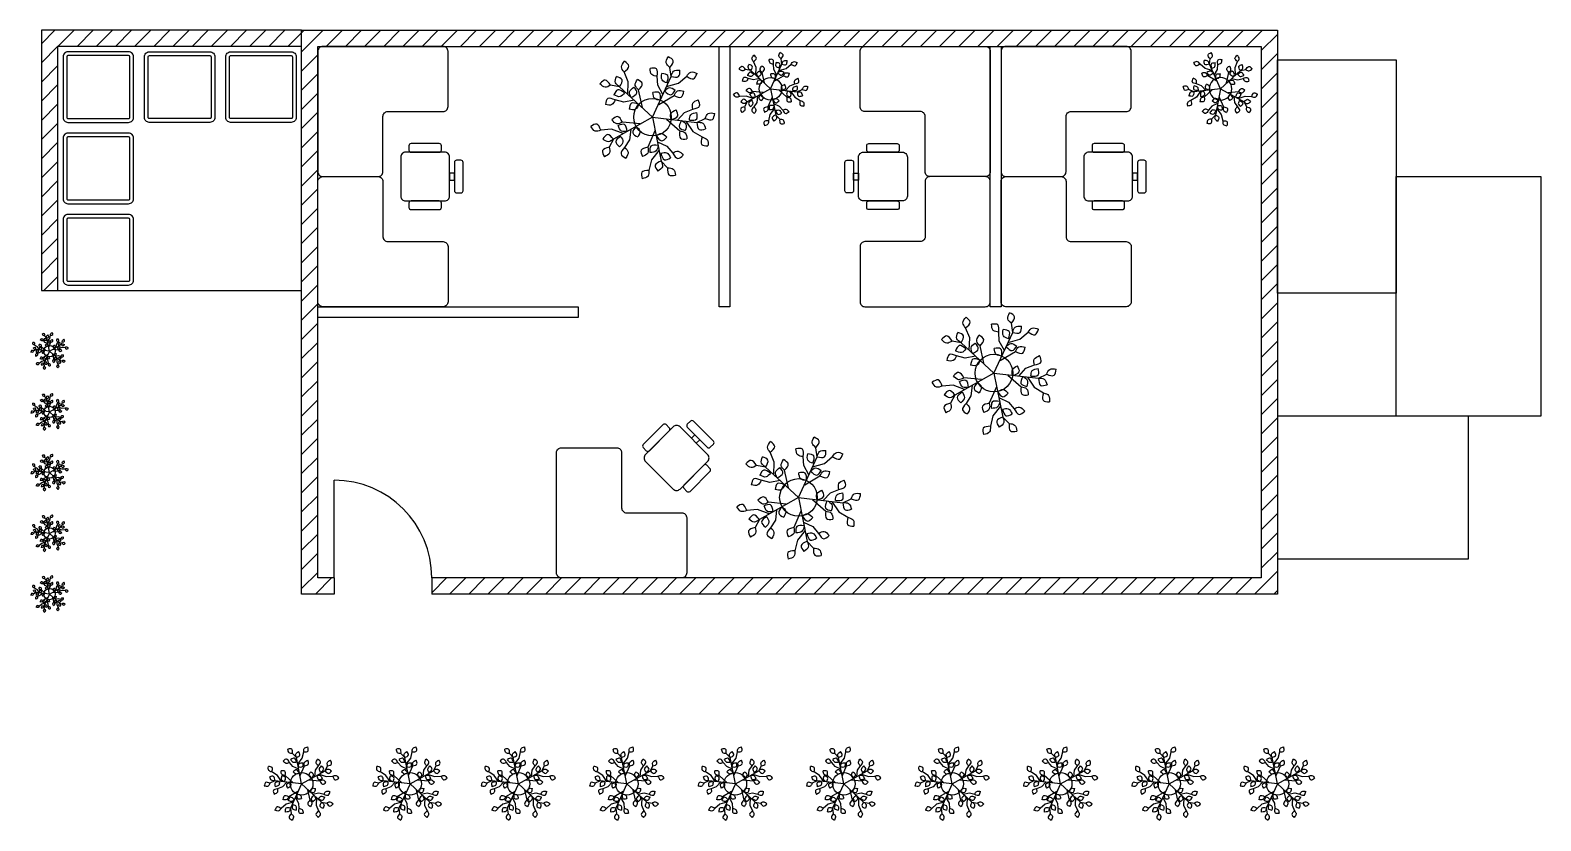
# Model space of a CAD drawing. Header units: millimetres. Extents: x 172 to 14103, y 358 to 7648.
import ezdxf

# ---------------------------------------------------------------- set-up
doc = ezdxf.new("R2010")
doc.units = ezdxf.units.MM
doc.header["$LTSCALE"] = 200
doc.header["$MEASUREMENT"] = 0
for name, color, linetype in [('Bins', 150, 'Continuous'), ('CHAIRS', 100, 'Continuous'), ('DESKS', 7, 'Continuous'), ('Hatching', 10, 'Continuous'), ('Landscaping', 92, 'Continuous'), ('PLANTS', 3, 'Continuous'), ('Walls', 42, 'Continuous')]:
    doc.layers.add(name, color=color, linetype=linetype)

# ---------------------------------------------------------------- blocks, each defined once
blk = doc.blocks.new('LEAF')
at = {"layer": 'PLANTS', "end_tangent": (0.962728, 0.27047)}
blk.add_spline([(0, 0), (-1.96, 1.89), (-3.91, 0.55)], degree=3, dxfattribs=at)
at = {"layer": 'PLANTS'}
blk.add_spline([(0, 0), (-1.96, -0.79), (-3.91, 0.55)], degree=3, dxfattribs=at)
blk = doc.blocks.new('PLANT')
at = {"layer": 'PLANTS'}
for p, q in [((6.9, 15.01), (6.44, 18.36)), ((-12.14, 11.21), (-15.47, 11.8)), ((0, 0), (-12.14, 11.21)), ((-8.94, 12.99), (-10.48, 16.67)), ((-9.12, 8.41), (-8.94, 12.99)), ((0, 0), (6.9, 15.01)), ((1.96, 11.78), (1.76, 15.09)), ((3.86, 8.39), (1.96, 11.78)), ((5.18, 11.27), (9.59, 12.51)), ((9.59, 12.51), (12.61, 15.12)), ((-10.6, 5.51), (-13.81, 6.34)), ((-6.79, 6.26), (-10.6, 5.51)), ((-3.71, 3.61), (-5.13, 10.02)), ((2.29, 4.64), (7.94, 7.98)), ((0, 0), (-14.41, -8.09)), ((0, 0), (16.41, -1.93)), ((0, 0), (3.24, -16.2)), ((9.17, -1.08), (11.81, 1.77)), ((11.81, 1.77), (14.9, 2.99)), ((-15.11, -4.49), (-19.09, -4.82)), ((-10.82, -6.07), (-15.11, -4.49)), ((-4.58, -2.41), (-11.11, -1.79)), ((-8.05, -4.52), (-8.51, -8.38)), ((0.88, -5.1), (-1.74, -11.12)), ((5.12, -0.74), (10.04, -5.09)), ((12.32, -1.45), (14.86, -5.25)), ((14.86, -5.25), (18.27, -7.32)), ((16.41, -1.93), (19.45, -0.45)), ((-14.41, -8.09), (-16, -11.07)), ((-8.51, -8.38), (-10.29, -11.17)), ((1.81, -9.05), (5.34, -10.69)), ((5.34, -10.69), (7.45, -13.24)), ((-0.4, -15.76), (-1.32, -19.64)), ((2.43, -12.17), (-0.4, -15.76)), ((3.24, -16.2), (5.58, -18.64))]:
    blk.add_line(p, q, dxfattribs=at)
blk.add_circle((0, 0), 6.94, dxfattribs=at)
for p, rotation in [((6.44, 18.36), 288), ((-10.48, 16.67), 275.0403243146722), ((1.76, 15.09), 320.7033619510831), ((5.3, 12.61), 306.4161162851195), ((6.9, 15.01), 222.9348524070542), ((12.61, 15.12), 203.0403243146722), ((-12.14, 11.21), 294.9348524070542), ((-7.87, 7.26), 263.5135545668045), ((-5.13, 10.02), 283.8275635624211), ((4.47, 9.73), 191.5135545668045), ((-13.81, 6.34), 32.70336195108312), ((-10.36, 8.94), 18.41611628511951), ((-5.1, 4.7), 35.17921043309246), ((2.9, 6.3), 323.1792104330925), ((7.94, 7.98), 211.8275635624211), ((14.9, 2.99), 248.7033619510831), ((-11.11, -1.79), 355.8275635624211), ((6.89, -0.81), 251.1792104330924), ((13.63, -1.14), 234.4161162851195), ((19.45, -0.45), 216), ((-19.09, -4.82), 347.0403243146721), ((-9.34, -5.24), 335.5135545668045), ((-6.05, -3.4), 107.1792104330925), ((10.04, -5.09), 139.8275635624211), ((10.64, -1.25), 119.5135545668045), ((16.41, -1.93), 150.9348524070542), ((-16, -11.07), 72), ((-14.41, -8.09), 6.934852407054164), ((-11.7, -7.09), 90.41611628511951), ((-10.29, -11.17), 104.7033619510831), ((-1.74, -11.12), 67.8275635624211), ((2.1, -10.5), 47.51355456680455), ((1.36, -6.8), 179.1792104330925), ((18.27, -7.32), 131.0403243146722), ((3.24, -16.2), 78.93485240705415), ((3.13, -13.32), 162.4161162851195), ((7.45, -13.24), 176.7033619510831), ((-1.32, -19.64), 59.0403243146722), ((5.58, -18.64), 144)]:
    blk.add_blockref('LEAF', p, dxfattribs=dict(at, rotation=rotation))
blk.add_blockref('LEAF', (-15.47, 11.8), dxfattribs=at)
blk = doc.blocks.new('Exec Chair')
for points in [[(150, 290), (150, 330, 0.4142136), (130, 350), (-130, 350, 0.4142136), (-150, 330), (-150, 290, 0.4142136), (-130, 270), (130, 270, 0.4142136)], [(-285, -150), (-245, -150, 0.4142136), (-225, -130), (-225, 130, 0.4142136), (-245, 150), (-285, 150, 0.4142136), (-305, 130), (-305, -130, 0.4142136)], [(-180, -225), (180, -225, 0.4142136), (225, -180), (225, 180, 0.4142136), (180, 225), (-180, 225, 0.4142136), (-225, 180), (-225, -180, 0.4142136)], [(245, -150), (285, -150, 0.4142136), (305, -130), (305, 130, 0.4142136), (285, 150), (245, 150, 0.4142136), (225, 130), (225, -130, 0.4142136)]]:
    blk.add_lwpolyline(points, format="xyb", close=True)
blk.add_lwpolyline([(-32.5, 225), (32.5, 225), (32.5, 270), (-32.5, 270)], close=True)
blk = doc.blocks.new('Exec Desk')
blk.add_lwpolyline([(-600, 555), (-90, 555, -0.414214), (-45, 510), (-45, 0, 0.414214), (0, -45), (510, -45, -0.414214), (555, -90), (555, -600, -0.414214), (510, -645), (-600, -645, -0.414214), (-645, -600), (-645, 510, -0.414214)], format="xyb", close=True)

msp = doc.modelspace()

# ---------------------------------------------------------------- hatches: boundary and pattern name
at = {"layer": 'Hatching'}
h = msp.add_hatch(dxfattribs=at)
h.set_pattern_fill('ANSI31', color=256, scale=1000)
h.paths.add_polyline_path([(2675, 7648), (275, 7648), (275, 5248), (425, 5248), (425, 7498), (2675, 7498)])
h = msp.add_hatch(dxfattribs=at)
h.set_pattern_fill('ANSI31', color=256, scale=1000)
h.paths.add_polyline_path([(11675, 7648), (2675, 7648), (2675, 2448), (2975, 2448), (2975, 2598), (2825, 2598), (2825, 7498), (3575, 7498), (11525, 7498), (11525, 6748), (11525, 2598), (3875, 2598), (3875, 2448), (11675, 2448)])

# ---------------------------------------------------------------- linework, layer by layer
at = {"layer": 'Bins'}
for points in [[(520, 6798), (1080, 6798, 0.414214), (1125, 6843), (1125, 7403, 0.414214), (1080, 7448), (520, 7448, 0.414214), (475, 7403), (475, 6843, 0.414214)], [(520, 6833), (1080, 6833, 0.414214), (1090, 6843), (1090, 7403, 0.414214), (1080, 7413), (520, 7413, 0.414214), (510, 7403), (510, 6843, 0.414214)], [(1830, 6798), (1270, 6798, -0.414214), (1225, 6843), (1225, 7403, -0.414214), (1270, 7448), (1830, 7448, -0.414214), (1875, 7403), (1875, 6843, -0.414214)], [(1830, 6833), (1270, 6833, -0.414214), (1260, 6843), (1260, 7403, -0.414214), (1270, 7413), (1830, 7413, -0.414214), (1840, 7403), (1840, 6843, -0.414214)], [(2580, 6798), (2020, 6798, -0.414214), (1975, 6843), (1975, 7403, -0.414214), (2020, 7448), (2580, 7448, -0.414214), (2625, 7403), (2625, 6843, -0.414214)], [(2580, 6833), (2020, 6833, -0.414214), (2010, 6843), (2010, 7403, -0.414214), (2020, 7413), (2580, 7413, -0.414214), (2590, 7403), (2590, 6843, -0.414214)], [(520, 6048), (1080, 6048, 0.414214), (1125, 6093), (1125, 6653, 0.414214), (1080, 6698), (520, 6698, 0.414214), (475, 6653), (475, 6093, 0.414214)], [(520, 6083), (1080, 6083, 0.414214), (1090, 6093), (1090, 6653, 0.414214), (1080, 6663), (520, 6663, 0.414214), (510, 6653), (510, 6093, 0.414214)], [(520, 5298), (1080, 5298, 0.414214), (1125, 5343), (1125, 5903, 0.414214), (1080, 5948), (520, 5948, 0.414214), (475, 5903), (475, 5343, 0.414214)], [(520, 5333), (1080, 5333, 0.414214), (1090, 5343), (1090, 5903, 0.414214), (1080, 5913), (520, 5913, 0.414214), (510, 5903), (510, 5343, 0.414214)]]:
    msp.add_lwpolyline(points, format="xyb", close=True, dxfattribs=at)
at = {"layer": 'Landscaping'}
for points in [[(11675, 7375), (12770, 7375), (12770, 5224), (11675, 5224)], [(12770, 6299), (14103, 6299), (14103, 4090), (12770, 4090)], [(13436, 4090), (11675, 4090), (11675, 2772), (13436, 2772)]]:
    msp.add_lwpolyline(points, close=True, dxfattribs=at)
at = {"layer": 'Walls'}
for p, q in [((2675, 7648), (275, 7648)), ((275, 7648), (275, 5248)), ((2675, 7648), (11675, 7648)), ((2675, 2448), (2675, 7648)), ((11675, 7648), (11675, 2448)), ((425, 7498), (425, 5248)), ((2675, 7498), (425, 7498)), ((2825, 7498), (11525, 7498)), ((2825, 2598), (2825, 7498)), ((11525, 7498), (11525, 2598)), ((275, 5248), (425, 5248)), ((425, 5248), (2675, 5248)), ((2975, 2598), (2975, 3498)), ((2975, 2598), (2825, 2598)), ((2975, 2598), (2975, 2448)), ((11525, 2598), (3875, 2598)), ((3875, 2598), (3875, 2448)), ((2975, 2448), (2675, 2448)), ((11675, 2448), (3875, 2448))]:
    msp.add_line(p, q, dxfattribs=at)
for points in [[(6625, 7498), (6625, 5098), (6525, 5098), (6525, 7498)], [(9125, 7498), (9125, 5098), (9025, 5098), (9025, 7498)], [(2825, 5098), (5225, 5098), (5225, 4998), (2825, 4998)]]:
    msp.add_lwpolyline(points, close=True, dxfattribs=at)
msp.add_arc((2975, 2598), 900, 0, 90, dxfattribs=at)

# ---------------------------------------------------------------- block references
at = {"layer": 'CHAIRS'}
for p, rotation in [((3814, 6298), 270), ((10114, 6298), 270), ((6133, 3703), 315)]:
    msp.add_blockref('Exec Chair', p, dxfattribs=dict(at, rotation=rotation))
at = {"layer": 'CHAIRS', "xscale": -1, "rotation": 90}
msp.add_blockref('Exec Chair', (8036, 6298), dxfattribs=at)
at = {"layer": 'DESKS', "xscale": -1, "rotation": 180}
for p in [(3470, 6853), (9770, 6853)]:
    msp.add_blockref('Exec Desk', p, dxfattribs=at)
at = {"layer": 'DESKS', "rotation": 180}
msp.add_blockref('Exec Desk', (8380, 6853), dxfattribs=at)
at = {"layer": 'DESKS'}
for p in [(3470, 5743), (9770, 5743), (5671, 3243)]:
    msp.add_blockref('Exec Desk', p, dxfattribs=at)
at = {"layer": 'DESKS', "xscale": -1}
msp.add_blockref('Exec Desk', (8380, 5743), dxfattribs=at)
at = {"layer": 'PLANTS'}
for p, xscale, yscale, zscale in [((5911, 6846), 25, 25, 25), ((7000, 7108), 15, 15, 15), ((11150, 7108), -15, 15, 15), ((9060, 4486), 25, 25, 25), ((7257, 3339), 25, 25, 25)]:
    msp.add_blockref('PLANT', p, dxfattribs=dict(at, xscale=xscale, yscale=yscale, zscale=zscale))
at = {"layer": 'PLANTS', "rotation": 180}
for p, xscale, yscale, zscale in [((350, 4688), 7.500000000000001, 7.500000000000001, 7.500000000000001), ((350, 4128), 7.500000000000001, 7.500000000000001, 7.500000000000001), ((350, 3568), 7.500000000000001, 7.500000000000001, 7.500000000000001), ((350, 3008), 7.500000000000001, 7.500000000000001, 7.500000000000001), ((350, 2448), 7.500000000000001, 7.500000000000001, 7.500000000000001), ((2675, 698), 15, 15, 15), ((3675, 698), 15, 15, 15), ((4675, 698), 15, 15, 15), ((5675, 698), 15, 15, 15), ((6675, 698), 15, 15, 15), ((7675, 698), 15, 15, 15), ((8675, 698), 15, 15, 15), ((9675, 698), 15, 15, 15), ((10675, 698), 15, 15, 15), ((11675, 698), 15, 15, 15)]:
    msp.add_blockref('PLANT', p, dxfattribs=dict(at, xscale=xscale, yscale=yscale, zscale=zscale))

doc.saveas('drawing.dxf')
